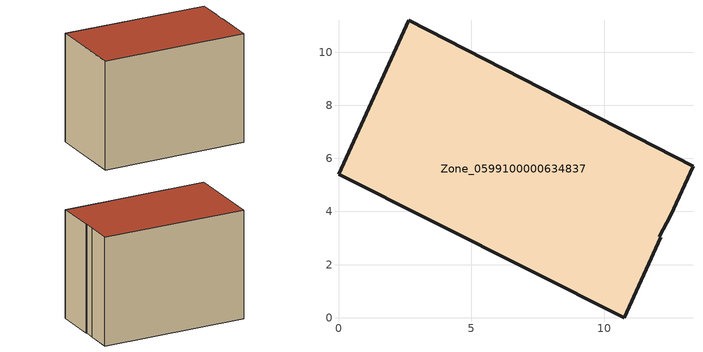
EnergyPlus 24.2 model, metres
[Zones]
Zone_0599100000634837
 floor ground (C_G): 12.08,3.05 12.13,3.02 10.77,0 0,5.41 2.64,11.2 13.35,5.7 12.51,3.85 z0
 wall outside (C_F): 12.51,3.85 13.35,5.7 2.64,11.2 0,5.41 10.77,0 12.13,3.02 12.08,3.05 12.51,3.85 z0:9.14
 roof outside (C_R): 12.13,3.02 12.08,3.05 12.51,3.85 13.35,5.7 2.64,11.2 0,5.41 10.77,0 z9.14
[BUILDING]
Pand.0599100000634837: North Axis=0; Terrain=City; Loads Convergence Tolerance Value=0.04; Temperature Convergence Tolerance Value=0.4; Solar Distribution=FullExterior; Maximum Number of Warmup Days=25; Minimum Number of Warmup Days=1
[Site:Location]
Rotterdam.The.Hague.AP_ZH_NLD Design_Conditions: Latitude=51.96; Longitude=4.45; Time Zone=1; Elevation=-4.5
[SITE:GROUNDTEMPERATURE:BUILDINGSURFACE]
18, 18, 18, 18, 18, 18, 18, 18, 18, 18, 18, 18
[MATERIAL] Thermal Absorptance=0.9; Solar Absorptance=0.7; Visible Absorptance=0.7
Name | Roughness | Thickness | Conductivity | Density | Specific Heat
G.TI.1946 | MediumSmooth | 0.15 | 1 | 540 | 1210
F.TI.1946 | Rough | 0.3 | 0.857143 | 1920 | 840
R.TI.1946 | MediumRough | 0.2 | 0.1 | 1500 | 1000
[CONSTRUCTION]
C_G: G.TI.1946
C_F: F.TI.1946
C_R: R.TI.1946
[ZONE]
Zone_0599100000634837: Type=1; Multiplier=1; Ceiling Height=Autocalculate; Volume=Autocalculate; Floor Area=autocalculate; Part of Total Floor Area=Yes
[ZONEINFILTRATION:DESIGNFLOWRATE]
Infil_Zone_0599100000634837: Zone or ZoneList or Space or SpaceList=Zone_0599100000634837; Schedule=AlwaysOn; Design Flow Rate Calculation Method=Flow/Area; Flow Rate per Floor Area=0.003; Constant Term Coefficient=1; Temperature Term Coefficient=0; Velocity Term Coefficient=0; Velocity Squared Term Coefficient=0
[HVACTEMPLATE:ZONE:IDEALLOADSAIRSYSTEM]
Zone_0599100000634837: Maximum Heating Supply Air Temperature=50; Minimum Cooling Supply Air Temperature=13; Maximum Heating Supply Air Humidity Ratio=0.0156; Minimum Cooling Supply Air Humidity Ratio=0.0077; Heating Limit=NoLimit; Cooling Limit=NoLimit; Dehumidification Control Type=ConstantSensibleHeatRatio; Cooling Sensible Heat Ratio=0.7; Dehumidification Setpoint=60; Humidification Control Type=None; Humidification Setpoint=30; Outdoor Air Method=None; Outdoor Air Flow Rate per Person=0.00944; Outdoor Air Flow Rate per Zone Floor Area=0; Outdoor Air Flow Rate per Zone=0; Demand Controlled Ventilation Type=None; Outdoor Air Economizer Type=NoEconomizer; Heat Recovery Type=None; Sensible Heat Recovery Effectiveness=0.7; Latent Heat Recovery Effectiveness=0.65
[ZONECONTROL:THERMOSTAT]
ThermostatControl_Zone_0599100000634837: Zone or ZoneList=Zone_0599100000634837; Control Type Schedule=DualSetpointControlType; Control 1=Thermostat_Zone_0599100000634837; Temperature Difference Between Cutout And Setpoint=0
[THERMOSTATSETPOINT:DUALSETPOINT]
Thermostat_Zone_0599100000634837: Heating Setpoint Temperature Schedule=HeatingSetpoint_Zone_0599100000634837; Cooling Setpoint Temperature Schedule=CoolingSetpoint_Zone_0599100000634837
[SCHEDULE:COMPACT]
HeatingSetpoint_Zone_0599100000634837: Through: 12/31, For: AllDays, Until: 24:00, 21
CoolingSetpoint_Zone_0599100000634837: Through: 12/31, For: AllDays, Until: 24:00, 24
DualSetpointControlType: Through: 12/31, For: AllDays, Until: 24:00, 4
AlwaysOn: Through: 12/31, For: AllDays, Until: 24:00, 1
